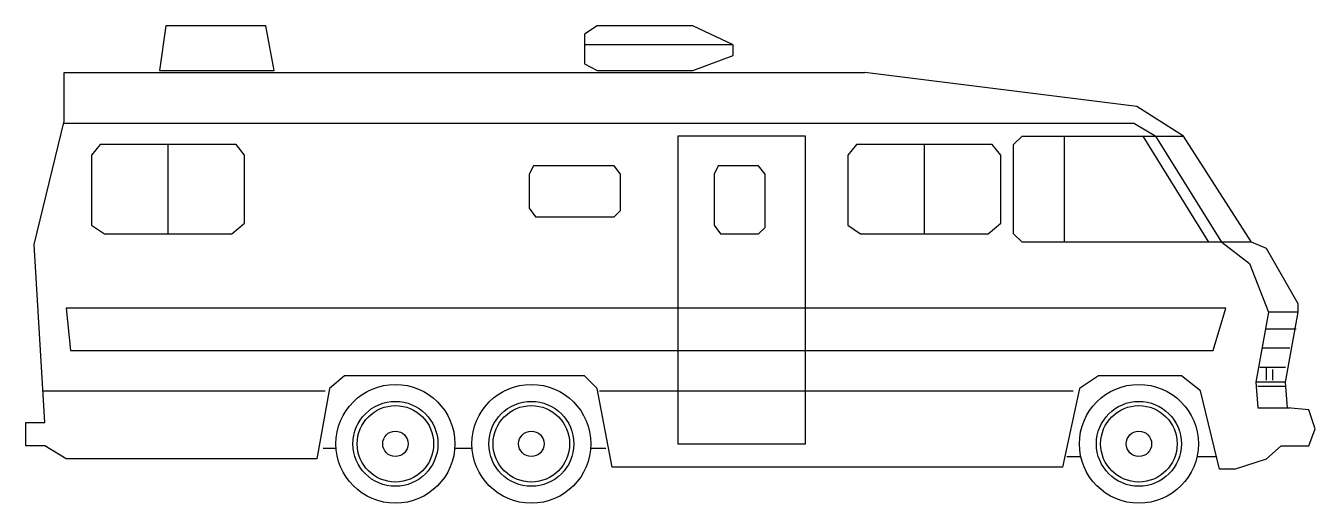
# Model space of a CAD drawing. Header units: millimetres. Extents: x -3190.72 to -3184, y 1883.4 to 1885.89.
import ezdxf

# ---------------------------------------------------------------- set-up
doc = ezdxf.new("R2010")
doc.units = ezdxf.units.MM
doc.header["$LTSCALE"] = 10
doc.layers.add('Veículos', color=2, linetype='Continuous')

msp = doc.modelspace()

# ---------------------------------------------------------------- linework, layer by layer
at = {"layer": 'Veículos'}
for p, q in [((-3187.0365, 1885.7892), (-3187.8115, 1885.7892)), ((-3184.9441, 1885.3796), (-3190.5238, 1885.3796)), ((-3184.9441, 1885.3796), (-3184.8334, 1885.3131)), ((-3185.3095, 1884.7596), (-3185.3095, 1885.3131)), ((-3184.5567, 1884.7596), (-3184.8999, 1885.3131)), ((-3184.4902, 1884.7596), (-3184.8334, 1885.3131)), ((-3189.9814, 1884.8039), (-3189.9814, 1885.2689)), ((-3186.0402, 1884.8039), (-3186.0402, 1885.2689)), ((-3184.4902, 1884.7596), (-3184.3463, 1884.6489)), ((-3184.3463, 1884.6489), (-3184.2467, 1884.3943)), ((-3184.2467, 1884.3943), (-3184.3131, 1884.0289)), ((-3184.0917, 1884.3943), (-3184.2467, 1884.3943)), ((-3184.1028, 1884.3057), (-3184.2578, 1884.3057)), ((-3184.136, 1884.2061), (-3184.2799, 1884.2061)), ((-3184.1581, 1884.1064), (-3184.291, 1884.1064)), ((-3184.2578, 1884.04), (-3184.2578, 1884.1064)), ((-3184.2245, 1884.04), (-3184.2245, 1884.0953)), ((-3184.3131, 1884.0289), (-3184.302, 1883.8961)), ((-3184.1581, 1884.0289), (-3184.3131, 1884.0289)), ((-3190.6346, 1883.9846), (-3189.1621, 1883.9846)), ((-3187.734, 1883.9846), (-3185.2652, 1883.9846)), ((-3184.1581, 1884.0068), (-3184.302, 1884.0068)), ((-3184.302, 1883.8961), (-3184.136, 1883.8961)), ((-3189.1732, 1883.6857), (-3189.106, 1883.6857)), ((-3188.4876, 1883.6857), (-3188.3975, 1883.6857)), ((-3187.7791, 1883.6857), (-3187.7008, 1883.6857)), ((-3185.2984, 1883.6414), (-3185.2248, 1883.6414)), ((-3184.6192, 1883.6414), (-3184.5235, 1883.6414))]:
    msp.add_line(p, q, dxfattribs=at)
for points in [[(-3189.4278, 1885.6563), (-3189.4721, 1885.8888), (-3189.9924, 1885.8888), (-3190.0257, 1885.6563)], [(-3187.2469, 1885.6563), (-3187.0365, 1885.7338), (-3187.0365, 1885.7892), (-3187.2469, 1885.8888), (-3187.7451, 1885.8888), (-3187.8115, 1885.8445), (-3187.8115, 1885.6895), (-3187.7451, 1885.6563)], [(-3186.6601, 1883.7079), (-3186.6601, 1885.3131), (-3187.3244, 1885.3131), (-3187.3244, 1883.7079)], [(-3189.5828, 1884.8592), (-3189.5828, 1885.2135), (-3189.6271, 1885.2689), (-3190.3356, 1885.2689), (-3190.3799, 1885.2135), (-3190.3799, 1884.8482), (-3190.3135, 1884.8039), (-3189.6493, 1884.8039)], [(-3185.6416, 1884.8592), (-3185.6416, 1885.2135), (-3185.6859, 1885.2689), (-3186.3944, 1885.2689), (-3186.4387, 1885.2135), (-3186.4387, 1884.8482), (-3186.3723, 1884.8039), (-3185.708, 1884.8039)], [(-3187.6233, 1885.1139), (-3187.6565, 1885.1581), (-3188.0772, 1885.1581), (-3188.0993, 1885.1139), (-3188.0993, 1884.9367), (-3188.0661, 1884.8924), (-3187.6565, 1884.8924), (-3187.6233, 1884.9257)], [(-3186.8705, 1885.1139), (-3186.9037, 1885.1581), (-3187.114, 1885.1581), (-3187.1362, 1885.1139), (-3187.1362, 1884.8482), (-3187.103, 1884.8039), (-3186.9037, 1884.8039), (-3186.8705, 1884.8371)], [(-3190.4906, 1884.195), (-3184.5345, 1884.195), (-3184.4681, 1884.4164), (-3190.5128, 1884.4164)]]:
    msp.add_lwpolyline(points, close=True, dxfattribs=at)
for points in [[(-3184.4238, 1883.575), (-3184.5013, 1883.575), (-3184.6009, 1883.9846), (-3184.7006, 1884.0621), (-3185.1323, 1884.0621), (-3185.232, 1883.9957), (-3185.3206, 1883.5861), (-3187.6676, 1883.5861), (-3187.7451, 1883.9957), (-3187.8115, 1884.0621), (-3189.0625, 1884.0621), (-3189.14, 1883.9957), (-3189.2064, 1883.6304), (-3190.5128, 1883.6304), (-3190.6235, 1883.6968), (-3190.7231, 1883.6968), (-3190.7231, 1883.8186), (-3190.6235, 1883.8186), (-3190.6788, 1884.7485), (-3190.5238, 1885.3906), (-3190.5238, 1885.6453), (-3186.3501, 1885.6453)], [(-3184.4238, 1883.575), (-3184.2578, 1883.6304), (-3184.1803, 1883.6968), (-3184.0363, 1883.6968), (-3184.0031, 1883.7854), (-3184.0363, 1883.885), (-3184.147, 1883.8961), (-3184.1581, 1884.0289), (-3184.0917, 1884.3943), (-3184.0917, 1884.4385), (-3184.2578, 1884.7264), (-3184.3352, 1884.7596), (-3184.6895, 1885.3131), (-3184.9331, 1885.4681), (-3186.3501, 1885.6453)], [(-3184.3352, 1884.7596), (-3185.5309, 1884.7596), (-3185.5752, 1884.8039), (-3185.5752, 1885.2689), (-3185.5309, 1885.3131), (-3184.6895, 1885.3131)]]:
    msp.add_lwpolyline(points, dxfattribs=at)
for centre, radius in [((-3188.7968, 1883.7079), 0.31), ((-3188.0883, 1883.7079), 0.31), ((-3184.922, 1883.7079), 0.31), ((-3188.7968, 1883.7079), 0.2214), ((-3188.7968, 1883.7079), 0.1993), ((-3188.0883, 1883.7079), 0.2214), ((-3188.0883, 1883.7079), 0.1993), ((-3184.922, 1883.7079), 0.2214), ((-3184.922, 1883.7079), 0.1993), ((-3188.7968, 1883.7079), 0.0664), ((-3188.0883, 1883.7079), 0.0664), ((-3184.922, 1883.7079), 0.0664)]:
    msp.add_circle(centre, radius, dxfattribs=at)

doc.saveas('drawing.dxf')
